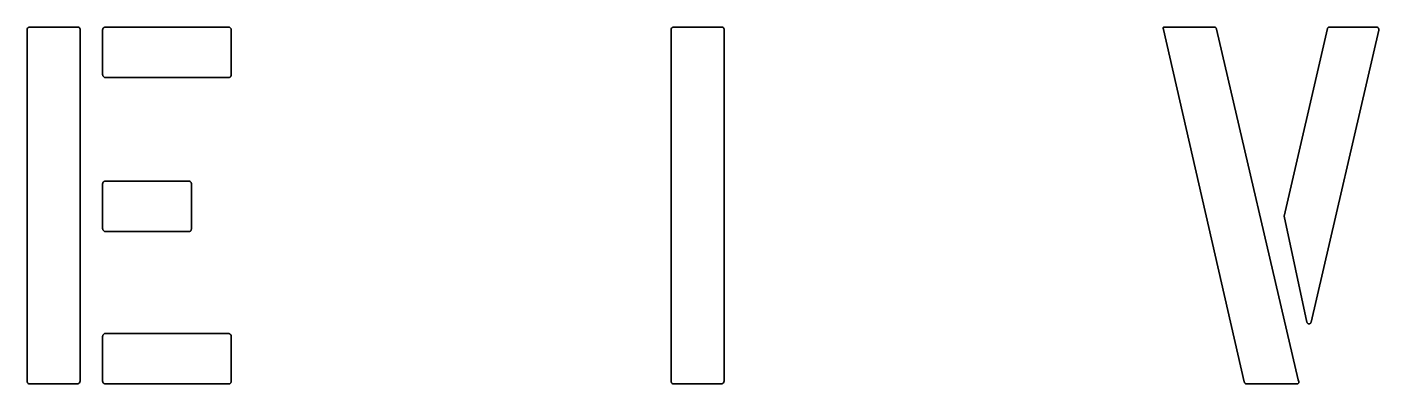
# Model space of a CAD drawing. Extents: x 10 to 410, y -69 to 348.
# Drawn here: x 108.8 to 184.4, y 226 to 246 of the extents above; entities that cross this region are included whole.
import ezdxf

# ---------------------------------------------------------------- set-up
doc = ezdxf.new("R2010")
doc.units = 0

msp = doc.modelspace()

# ---------------------------------------------------------------- linework, layer by layer
at = {"color": 7, "lineweight": 35, "ltscale": 0.000652}
for p, q in [((108.792862, 245.949997), (108.811722, 245.968002)), ((113.021431, 245.949997), (113.040291, 245.968002)), ((144.842865, 245.949997), (144.86171, 245.968002)), ((120.128571, 245.957153), (120.146576, 245.938293)), ((184.380005, 245.957153), (184.397995, 245.938293)), ((113.040291, 243.20343), (113.021431, 243.221436)), ((113.021431, 237.321426), (113.040291, 237.339432)), ((113.040291, 234.57486), (113.021431, 234.592865)), ((113.021431, 228.778564), (113.040291, 228.79657)), ((120.128571, 228.785706), (120.146576, 228.766861)), ((108.800003, 226.042847), (108.781998, 226.061707)), ((113.040291, 226.031998), (113.021431, 226.050003)), ((144.850006, 226.042847), (144.832001, 226.061707))]:
    msp.add_line(p, q, dxfattribs=at)
at = {"color": 7, "lineweight": 35, "ltscale": 0.000658}
for p, q in [((108.811722, 245.968002), (108.834, 245.981995)), ((113.040291, 245.968002), (113.062576, 245.981995)), ((144.86171, 245.968002), (144.884003, 245.981995)), ((120.146576, 245.938293), (120.160576, 245.916)), ((184.397995, 245.938293), (184.412003, 245.916)), ((113.062576, 243.189423), (113.040291, 243.20343)), ((113.040291, 237.339432), (113.062576, 237.353424)), ((117.917999, 237.309723), (117.932007, 237.28743)), ((113.062576, 234.560852), (113.040291, 234.57486)), ((113.040291, 228.79657), (113.062576, 228.810577)), ((120.146576, 228.766861), (120.160576, 228.744568)), ((108.781998, 226.061707), (108.768005, 226.084)), ((113.062576, 226.018005), (113.040291, 226.031998)), ((144.832001, 226.061707), (144.817993, 226.084))]:
    msp.add_line(p, q, dxfattribs=at)
at = {"color": 7, "lineweight": 35, "ltscale": 0.00069}
for p, q in [((108.834, 245.981995), (108.859711, 245.992004)), ((113.062576, 245.981995), (113.088287, 245.992004)), ((144.884003, 245.981995), (144.909714, 245.992004)), ((120.160576, 245.916), (120.170578, 245.890289)), ((184.412003, 245.916), (184.421997, 245.890289)), ((113.088287, 243.179428), (113.062576, 243.189423)), ((113.062576, 237.353424), (113.088287, 237.363434)), ((117.932007, 237.28743), (117.942001, 237.261719)), ((113.088287, 234.550858), (113.062576, 234.560852)), ((113.062576, 228.810577), (113.088287, 228.820572)), ((120.160576, 228.744568), (120.170578, 228.718857)), ((108.768005, 226.084), (108.758003, 226.109711)), ((113.088287, 226.007996), (113.062576, 226.018005)), ((144.817993, 226.084), (144.807999, 226.109711))]:
    msp.add_line(p, q, dxfattribs=at)
at = {"color": 7, "lineweight": 35, "ltscale": 0.000744}
for p, q in [((108.859711, 245.992004), (108.888855, 245.998001)), ((113.088287, 245.992004), (113.117432, 245.998001)), ((144.909714, 245.992004), (144.938858, 245.998001)), ((120.170578, 245.890289), (120.176575, 245.861145)), ((184.421997, 245.890289), (184.427994, 245.861145)), ((113.117432, 243.173431), (113.088287, 243.179428)), ((113.088287, 237.363434), (113.117432, 237.369431)), ((117.942001, 237.261719), (117.947998, 237.232574)), ((113.117432, 234.544861), (113.088287, 234.550858)), ((113.088287, 228.820572), (113.117432, 228.826569)), ((120.170578, 228.718857), (120.176575, 228.689713)), ((108.758003, 226.109711), (108.751999, 226.138855)), ((113.117432, 226.001999), (113.088287, 226.007996)), ((144.807999, 226.109711), (144.802002, 226.138855))]:
    msp.add_line(p, q, dxfattribs=at)
at = {"color": 7, "lineweight": 35, "ltscale": 0.000816}
for p, q in [((108.888855, 245.998001), (108.921432, 246)), ((113.117432, 245.998001), (113.150002, 246)), ((144.938858, 245.998001), (144.971436, 246)), ((120.176575, 245.861145), (120.178574, 245.828568)), ((184.427994, 245.861145), (184.430008, 245.828568)), ((113.150002, 243.171432), (113.117432, 243.173431)), ((113.117432, 237.369431), (113.150002, 237.371429)), ((117.947998, 237.232574), (117.950005, 237.199997)), ((113.150002, 234.542847), (113.117432, 234.544861)), ((113.117432, 228.826569), (113.150002, 228.828583)), ((120.176575, 228.689713), (120.178574, 228.657135)), ((108.751999, 226.138855), (108.75, 226.171417)), ((113.150002, 226), (113.117432, 226.001999)), ((144.802002, 226.138855), (144.800003, 226.171417))]:
    msp.add_line(p, q, dxfattribs=at)
at = {"color": 7, "lineweight": 35, "ltscale": 0.065714}
for p, q in [((108.921432, 246), (111.550003, 246)), ((144.971436, 246), (147.599991, 246))]:
    msp.add_line(p, q, dxfattribs=at)
at = {"color": 7, "lineweight": 35, "ltscale": 0.000815}
for p, q in [((111.550003, 246), (111.582573, 245.998566)), ((147.599991, 246), (147.632568, 245.998566)), ((120.178574, 243.342865), (120.177139, 243.310287)), ((117.950005, 234.714294), (117.948578, 234.681717)), ((120.178574, 226.171417), (120.177139, 226.138855))]:
    msp.add_line(p, q, dxfattribs=at)
at = {"color": 7, "lineweight": 35, "ltscale": 0.000736}
for p, q in [((111.582573, 245.998566), (111.611717, 245.994293)), ((147.632568, 245.998566), (147.661713, 245.994293)), ((120.177139, 243.310287), (120.172867, 243.281143)), ((117.948578, 234.681717), (117.94429, 234.652573)), ((120.177139, 226.138855), (120.172867, 226.109711))]:
    msp.add_line(p, q, dxfattribs=at)
at = {"color": 7, "lineweight": 35, "ltscale": 0.000667}
for p, q in [((111.611717, 245.994293), (111.637436, 245.987152)), ((147.661713, 245.994293), (147.687424, 245.987152)), ((120.172867, 243.281143), (120.165718, 243.255432)), ((117.94429, 234.652573), (117.937149, 234.626862)), ((120.172867, 226.109711), (120.165718, 226.084))]:
    msp.add_line(p, q, dxfattribs=at)
at = {"color": 7, "lineweight": 35, "ltscale": 0.000611}
for p, q in [((111.637436, 245.987152), (111.659714, 245.977142)), ((147.687424, 245.987152), (147.709717, 245.977142)), ((120.165718, 243.255432), (120.155716, 243.233154)), ((117.937149, 234.626862), (117.927139, 234.604568)), ((120.165718, 226.084), (120.155716, 226.061707))]:
    msp.add_line(p, q, dxfattribs=at)
at = {"color": 7, "lineweight": 35, "ltscale": 0.000571}
for p, q in [((111.659714, 245.977142), (111.678574, 245.964294)), ((120.155716, 243.233154), (120.14286, 243.214294)), ((120.155716, 226.061707), (120.14286, 226.042847)), ((179.925995, 226.03656), (179.909714, 226.020569))]:
    msp.add_line(p, q, dxfattribs=at)
at = {"color": 7, "lineweight": 35, "ltscale": 0.000551}
for p, q in [((111.678574, 245.964294), (111.694, 245.948578)), ((147.728561, 245.964294), (147.744003, 245.948578)), ((120.14286, 243.214294), (120.127144, 243.198853)), ((117.914291, 234.585724), (117.898575, 234.570282))]:
    msp.add_line(p, q, dxfattribs=at)
at = {"color": 7, "lineweight": 35, "ltscale": 0.170714}
for p, q in [((113.150002, 246), (119.978577, 246)), ((113.150002, 228.828583), (119.978577, 228.828583))]:
    msp.add_line(p, q, dxfattribs=at)
at = {"color": 7, "lineweight": 35, "ltscale": 0.000951}
for p, q in [((119.978577, 246), (120.016571, 245.998291)), ((184.229996, 246), (184.268005, 245.998291)), ((108.75, 245.800003), (108.751724, 245.837997)), ((112.978577, 245.800003), (112.980286, 245.837997)), ((144.800003, 245.800003), (144.801712, 245.837997)), ((112.980286, 243.333435), (112.978577, 243.371429)), ((112.978577, 237.171432), (112.980286, 237.209427)), ((117.75, 237.371429), (117.78801, 237.36972)), ((112.980286, 234.704865), (112.978577, 234.742859)), ((112.978577, 228.628571), (112.980286, 228.666565)), ((119.978577, 228.828583), (120.016571, 228.826859)), ((108.950005, 226), (108.912003, 226.001709)), ((111.559433, 226.001999), (111.521431, 226)), ((111.721436, 226.199997), (111.719437, 226.162003)), ((112.980286, 226.162003), (112.978577, 226.199997)), ((145, 226), (144.962006, 226.001709)), ((147.609421, 226.001999), (147.571426, 226)), ((147.771423, 226.199997), (147.769424, 226.162003))]:
    msp.add_line(p, q, dxfattribs=at)
at = {"color": 7, "lineweight": 35, "ltscale": 0.00086}
for p, q in [((120.016571, 245.998291), (120.050575, 245.993134)), ((184.268005, 245.998291), (184.302002, 245.993134)), ((108.751724, 245.837997), (108.756859, 245.872009)), ((112.980286, 245.837997), (112.985428, 245.872009)), ((144.801712, 245.837997), (144.806854, 245.872009)), ((112.985428, 243.299438), (112.980286, 243.333435)), ((112.980286, 237.209427), (112.985428, 237.243439)), ((117.78801, 237.36972), (117.822006, 237.364563)), ((112.985428, 234.670868), (112.980286, 234.704865)), ((112.980286, 228.666565), (112.985428, 228.700562)), ((120.016571, 228.826859), (120.050575, 228.821716)), ((108.912003, 226.001709), (108.878006, 226.006866)), ((112.985428, 226.127991), (112.980286, 226.162003)), ((144.962006, 226.001709), (144.927994, 226.006866))]:
    msp.add_line(p, q, dxfattribs=at)
at = {"color": 7, "lineweight": 35, "ltscale": 0.00078}
for p, q in [((120.050575, 245.993134), (120.080582, 245.984573)), ((184.302002, 245.993134), (184.332001, 245.984573)), ((108.756859, 245.872009), (108.765434, 245.902008)), ((112.985428, 245.872009), (112.994003, 245.902008)), ((144.806854, 245.872009), (144.81543, 245.902008)), ((112.994003, 243.269424), (112.985428, 243.299438)), ((112.985428, 237.243439), (112.994003, 237.273438)), ((117.822006, 237.364563), (117.852005, 237.356003)), ((112.994003, 234.640854), (112.985428, 234.670868)), ((112.985428, 228.700562), (112.994003, 228.73056)), ((120.050575, 228.821716), (120.080582, 228.813141)), ((108.878006, 226.006866), (108.848007, 226.015427)), ((112.994003, 226.097992), (112.985428, 226.127991)), ((144.927994, 226.006866), (144.89801, 226.015427))]:
    msp.add_line(p, q, dxfattribs=at)
at = {"color": 7, "lineweight": 35, "ltscale": 0.000716}
for p, q in [((120.080582, 245.984573), (120.106575, 245.972565)), ((184.332001, 245.984573), (184.358002, 245.972565)), ((108.765434, 245.902008), (108.777435, 245.928009)), ((112.994003, 245.902008), (113.005997, 245.928009)), ((144.81543, 245.902008), (144.827423, 245.928009)), ((112.994003, 237.273438), (113.005997, 237.299438)), ((117.852005, 237.356003), (117.878006, 237.343994)), ((113.005997, 234.614853), (112.994003, 234.640854)), ((112.994003, 228.73056), (113.005997, 228.756561)), ((120.080582, 228.813141), (120.106575, 228.801147)), ((108.848007, 226.015427), (108.822006, 226.027435)), ((113.005997, 226.071991), (112.994003, 226.097992)), ((144.89801, 226.015427), (144.872009, 226.027435))]:
    msp.add_line(p, q, dxfattribs=at)
at = {"color": 7, "lineweight": 35, "ltscale": 0.000671}
for p, q in [((120.106575, 245.972565), (120.128571, 245.957153)), ((108.777435, 245.928009), (108.792862, 245.949997))]:
    msp.add_line(p, q, dxfattribs=at)
at = {"color": 7, "lineweight": 35, "ltscale": 0.00057}
for p, q in [((147.709717, 245.977142), (147.728561, 245.964294)), ((117.927139, 234.604568), (117.914291, 234.585724))]:
    msp.add_line(p, q, dxfattribs=at)
at = {"color": 7, "lineweight": 35, "ltscale": 0.000395}
for p, q in [((172.350006, 245.948578), (172.351425, 245.964294)), ((172.385712, 245.998566), (172.401428, 246))]:
    msp.add_line(p, q, dxfattribs=at)
at = {"color": 7, "lineweight": 35, "ltscale": 0.000339}
msp.add_line((172.351425, 245.964294), (172.355713, 245.977142), dxfattribs=at)
at = {"color": 7, "lineweight": 35, "ltscale": 0.000307}
for p, q in [((172.355713, 245.977142), (172.362854, 245.987152)), ((172.362854, 245.987152), (172.372864, 245.994293))]:
    msp.add_line(p, q, dxfattribs=at)
at = {"color": 7, "lineweight": 35, "ltscale": 0.000338}
msp.add_line((172.372864, 245.994293), (172.385712, 245.998566), dxfattribs=at)
at = {"color": 7, "lineweight": 35, "ltscale": 0.071429}
msp.add_line((172.401428, 246), (175.258575, 246), dxfattribs=at)
at = {"color": 7, "lineweight": 35, "ltscale": 0.000217}
msp.add_line((175.258575, 246), (175.264572, 245.993713), dxfattribs=at)
at = {"color": 7, "lineweight": 35, "ltscale": 0.000248}
msp.add_line((175.264572, 245.993713), (175.271149, 245.986282), dxfattribs=at)
at = {"color": 7, "lineweight": 35, "ltscale": 0.000279}
msp.add_line((175.271149, 245.986282), (175.27829, 245.977722), dxfattribs=at)
at = {"color": 7, "lineweight": 35, "ltscale": 0.00031}
msp.add_line((175.27829, 245.977722), (175.285995, 245.968002), dxfattribs=at)
at = {"color": 7, "lineweight": 35, "ltscale": 0.000341}
msp.add_line((175.285995, 245.968002), (175.294281, 245.957153), dxfattribs=at)
at = {"color": 7, "lineweight": 35, "ltscale": 0.000365}
msp.add_line((181.576004, 245.958008), (181.585434, 245.969147), dxfattribs=at)
at = {"color": 7, "lineweight": 35, "ltscale": 0.000323}
msp.add_line((181.585434, 245.969147), (181.594284, 245.978577), dxfattribs=at)
at = {"color": 7, "lineweight": 35, "ltscale": 0.000283}
msp.add_line((181.594284, 245.978577), (181.60257, 245.986282), dxfattribs=at)
at = {"color": 7, "lineweight": 35, "ltscale": 0.000244}
msp.add_line((181.60257, 245.986282), (181.610291, 245.992279), dxfattribs=at)
at = {"color": 7, "lineweight": 35, "ltscale": 0.000208}
msp.add_line((181.610291, 245.992279), (181.617432, 245.996582), dxfattribs=at)
at = {"color": 7, "lineweight": 35, "ltscale": 0.000176}
msp.add_line((181.617432, 245.996582), (181.624008, 245.999146), dxfattribs=at)
at = {"color": 7, "lineweight": 35, "ltscale": 0.000151}
msp.add_line((181.624008, 245.999146), (181.630005, 246), dxfattribs=at)
at = {"color": 7, "lineweight": 35, "ltscale": 0.065}
msp.add_line((181.630005, 246), (184.229996, 246), dxfattribs=at)
at = {"color": 7, "lineweight": 35, "ltscale": 0.000672}
for p, q in [((184.358002, 245.972565), (184.380005, 245.957153)), ((113.005997, 245.928009), (113.021431, 245.949997)), ((144.827423, 245.928009), (144.842865, 245.949997)), ((113.021431, 243.221436), (113.005997, 243.243439)), ((113.005997, 237.299438), (113.021431, 237.321426)), ((117.878006, 237.343994), (117.900002, 237.328568)), ((113.021431, 234.592865), (113.005997, 234.614853)), ((113.005997, 228.756561), (113.021431, 228.778564)), ((120.106575, 228.801147), (120.128571, 228.785706)), ((108.822006, 226.027435), (108.800003, 226.042847)), ((113.021431, 226.050003), (113.005997, 226.071991)), ((144.872009, 226.027435), (144.850006, 226.042847))]:
    msp.add_line(p, q, dxfattribs=at)
at = {"color": 7, "lineweight": 35, "ltscale": 0.490715}
for p, q in [((108.75, 226.171417), (108.75, 245.800003)), ((144.800003, 226.171417), (144.800003, 245.800003))]:
    msp.add_line(p, q, dxfattribs=at)
at = {"color": 7, "lineweight": 35, "ltscale": 0.000553}
for p, q in [((111.694, 245.948578), (111.706001, 245.929993)), ((147.744003, 245.948578), (147.755997, 245.929993)), ((120.127144, 243.198853), (120.108574, 243.186859)), ((117.898575, 234.570282), (117.880005, 234.558289)), ((120.127144, 226.027435), (120.108574, 226.015427))]:
    msp.add_line(p, q, dxfattribs=at)
at = {"color": 7, "lineweight": 35, "ltscale": 0.000577}
for p, q in [((111.706001, 245.929993), (111.714569, 245.908569)), ((147.755997, 245.929993), (147.764572, 245.908569)), ((120.108574, 243.186859), (120.087143, 243.178284)), ((117.880005, 234.558289), (117.858574, 234.549713)), ((120.108574, 226.015427), (120.087143, 226.006866))]:
    msp.add_line(p, q, dxfattribs=at)
at = {"color": 7, "lineweight": 35, "ltscale": 0.000621}
for p, q in [((111.714569, 245.908569), (111.719711, 245.884277)), ((147.764572, 245.908569), (147.769714, 245.884277)), ((120.087143, 243.178284), (120.062859, 243.173141)), ((117.858574, 234.549713), (117.83429, 234.544571)), ((120.087143, 226.006866), (120.062859, 226.001709))]:
    msp.add_line(p, q, dxfattribs=at)
at = {"color": 7, "lineweight": 35, "ltscale": 0.00068}
for p, q in [((111.719711, 245.884277), (111.721436, 245.857147)), ((147.769714, 245.884277), (147.771423, 245.857147)), ((120.062859, 243.173141), (120.035721, 243.171432)), ((117.83429, 234.544571), (117.807144, 234.542847)), ((120.062859, 226.001709), (120.035721, 226))]:
    msp.add_line(p, q, dxfattribs=at)
at = {"color": 7, "lineweight": 35, "ltscale": 0.491429}
for p, q in [((111.721436, 245.857147), (111.721436, 226.199997)), ((147.771423, 245.857147), (147.771423, 226.199997))]:
    msp.add_line(p, q, dxfattribs=at)
at = {"color": 7, "lineweight": 35, "ltscale": 0.060714}
for p, q in [((112.978577, 243.371429), (112.978577, 245.800003)), ((112.978577, 234.742859), (112.978577, 237.171432)), ((112.978577, 226.199997), (112.978577, 228.628571))]:
    msp.add_line(p, q, dxfattribs=at)
at = {"color": 7, "lineweight": 35, "ltscale": 0.062143}
for p, q in [((120.178574, 245.828568), (120.178574, 243.342865)), ((117.950005, 237.199997), (117.950005, 234.714294)), ((120.178574, 228.657135), (120.178574, 226.171417))]:
    msp.add_line(p, q, dxfattribs=at)
at = {"color": 7, "lineweight": 35, "ltscale": 0.000466}
msp.add_line((172.351425, 245.929993), (172.350006, 245.948578), dxfattribs=at)
at = {"color": 7, "lineweight": 35, "ltscale": 0.000546}
msp.add_line((172.355713, 245.908569), (172.351425, 245.929993), dxfattribs=at)
at = {"color": 7, "lineweight": 35, "ltscale": 0.000633}
msp.add_line((172.362854, 245.884277), (172.355713, 245.908569), dxfattribs=at)
at = {"color": 7, "lineweight": 35, "ltscale": 0.000723}
msp.add_line((172.372864, 245.857147), (172.362854, 245.884277), dxfattribs=at)
at = {"color": 7, "lineweight": 35}
for p, q in [((176.887146, 226.114288), (172.372864, 245.857147)), ((175.344284, 245.885712), (179.91571, 226.228577))]:
    msp.add_line(p, q, dxfattribs=at)
at = {"color": 7, "lineweight": 35, "ltscale": 0.000373}
for p, q in [((175.294281, 245.957153), (175.303146, 245.945145)), ((180.483719, 229.374847), (180.469421, 229.37915)), ((180.561996, 229.37915), (180.547714, 229.374847))]:
    msp.add_line(p, q, dxfattribs=at)
at = {"color": 7, "lineweight": 35, "ltscale": 0.000404}
msp.add_line((175.303146, 245.945145), (175.312576, 245.932007), dxfattribs=at)
at = {"color": 7, "lineweight": 35, "ltscale": 0.000436}
msp.add_line((175.312576, 245.932007), (175.322571, 245.917725), dxfattribs=at)
at = {"color": 7, "lineweight": 35, "ltscale": 0.000468}
msp.add_line((175.322571, 245.917725), (175.333145, 245.902283), dxfattribs=at)
at = {"color": 7, "lineweight": 35, "ltscale": 0.000499}
msp.add_line((175.333145, 245.902283), (175.344284, 245.885712), dxfattribs=at)
at = {"color": 7, "lineweight": 35, "ltscale": 0.269778}
msp.add_line((179.115707, 235.399994), (181.544281, 245.914276), dxfattribs=at)
at = {"color": 7, "lineweight": 35, "ltscale": 0.420166}
msp.add_line((184.430008, 245.828568), (180.630005, 229.457153), dxfattribs=at)
at = {"color": 7, "lineweight": 35, "ltscale": 0.000494}
msp.add_line((181.544281, 245.914276), (181.555435, 245.930573), dxfattribs=at)
at = {"color": 7, "lineweight": 35, "ltscale": 0.00045}
msp.add_line((181.555435, 245.930573), (181.56601, 245.945145), dxfattribs=at)
at = {"color": 7, "lineweight": 35, "ltscale": 0.000407}
msp.add_line((181.56601, 245.945145), (181.576004, 245.958008), dxfattribs=at)
at = {"color": 7, "lineweight": 35, "ltscale": 0.000715}
msp.add_line((113.005997, 243.243439), (112.994003, 243.269424), dxfattribs=at)
at = {"color": 7, "lineweight": 35, "ltscale": 0.172143}
for p, q in [((120.035721, 243.171432), (113.150002, 243.171432)), ((120.035721, 226), (113.150002, 226))]:
    msp.add_line(p, q, dxfattribs=at)
at = {"color": 7, "lineweight": 35, "ltscale": 0.115}
msp.add_line((113.150002, 237.371429), (117.75, 237.371429), dxfattribs=at)
at = {"color": 7, "lineweight": 35, "ltscale": 0.000651}
msp.add_line((117.900002, 237.328568), (117.917999, 237.309723), dxfattribs=at)
at = {"color": 7, "lineweight": 35, "ltscale": 0.152008}
msp.add_line((180.401428, 229.457153), (179.115707, 235.399994), dxfattribs=at)
at = {"color": 7, "lineweight": 35, "ltscale": 0.116429}
msp.add_line((117.807144, 234.542847), (113.150002, 234.542847), dxfattribs=at)
at = {"color": 7, "lineweight": 35, "ltscale": 0.000437}
for p, q in [((180.407715, 229.440857), (180.401428, 229.457153)), ((180.630005, 229.457153), (180.623718, 229.440857))]:
    msp.add_line(p, q, dxfattribs=at)
at = {"color": 7, "lineweight": 35, "ltscale": 0.000409}
for p, q in [((180.415146, 229.426285), (180.407715, 229.440857)), ((180.623718, 229.440857), (180.616287, 229.426285))]:
    msp.add_line(p, q, dxfattribs=at)
at = {"color": 7, "lineweight": 35, "ltscale": 0.000386}
for p, q in [((180.423721, 229.413422), (180.415146, 229.426285)), ((180.616287, 229.426285), (180.607712, 229.413422))]:
    msp.add_line(p, q, dxfattribs=at)
at = {"color": 7, "lineweight": 35, "ltscale": 0.000369}
msp.add_line((180.433426, 229.402283), (180.423721, 229.413422), dxfattribs=at)
at = {"color": 7, "lineweight": 35, "ltscale": 0.00036}
msp.add_line((180.44429, 229.392853), (180.433426, 229.402283), dxfattribs=at)
at = {"color": 7, "lineweight": 35, "ltscale": 0.000357}
for p, q in [((180.456284, 229.385132), (180.44429, 229.392853)), ((180.587143, 229.392853), (180.57515, 229.385132))]:
    msp.add_line(p, q, dxfattribs=at)
at = {"color": 7, "lineweight": 35, "ltscale": 0.000361}
for p, q in [((180.469421, 229.37915), (180.456284, 229.385132)), ((180.57515, 229.385132), (180.561996, 229.37915))]:
    msp.add_line(p, q, dxfattribs=at)
at = {"color": 7, "lineweight": 35, "ltscale": 0.000391}
for p, q in [((180.499146, 229.372284), (180.483719, 229.374847)), ((180.547714, 229.374847), (180.532288, 229.372284))]:
    msp.add_line(p, q, dxfattribs=at)
at = {"color": 7, "lineweight": 35, "ltscale": 0.000415}
for p, q in [((180.515717, 229.371429), (180.499146, 229.372284)), ((180.532288, 229.372284), (180.515717, 229.371429))]:
    msp.add_line(p, q, dxfattribs=at)
at = {"color": 7, "lineweight": 35, "ltscale": 0.000359}
msp.add_line((180.597992, 229.402283), (180.587143, 229.392853), dxfattribs=at)
at = {"color": 7, "lineweight": 35, "ltscale": 0.00037}
msp.add_line((180.607712, 229.413422), (180.597992, 229.402283), dxfattribs=at)
at = {"color": 7, "lineweight": 35, "ltscale": 0.064286}
for p, q in [((111.521431, 226), (108.950005, 226)), ((147.571426, 226), (145, 226))]:
    msp.add_line(p, q, dxfattribs=at)
at = {"color": 7, "lineweight": 35, "ltscale": 0.000863}
for p, q in [((111.59343, 226.007996), (111.559433, 226.001999)), ((111.719437, 226.162003), (111.713432, 226.127991)), ((147.643433, 226.007996), (147.609421, 226.001999)), ((147.769424, 226.162003), (147.763428, 226.127991))]:
    msp.add_line(p, q, dxfattribs=at)
at = {"color": 7, "lineweight": 35, "ltscale": 0.000791}
for p, q in [((111.623428, 226.018005), (111.59343, 226.007996)), ((111.713432, 226.127991), (111.70343, 226.097992)), ((147.673431, 226.018005), (147.643433, 226.007996))]:
    msp.add_line(p, q, dxfattribs=at)
at = {"color": 7, "lineweight": 35, "ltscale": 0.000738}
for p, q in [((111.649429, 226.031998), (111.623428, 226.018005)), ((111.70343, 226.097992), (111.68943, 226.071991)), ((147.699432, 226.031998), (147.673431, 226.018005)), ((147.753433, 226.097992), (147.739426, 226.071991))]:
    msp.add_line(p, q, dxfattribs=at)
at = {"color": 7, "lineweight": 35, "ltscale": 0.000711}
msp.add_line((111.671432, 226.050003), (111.649429, 226.031998), dxfattribs=at)
at = {"color": 7, "lineweight": 35, "ltscale": 0.00071}
for p, q in [((111.68943, 226.071991), (111.671432, 226.050003)), ((147.72142, 226.050003), (147.699432, 226.031998)), ((147.739426, 226.071991), (147.72142, 226.050003))]:
    msp.add_line(p, q, dxfattribs=at)
at = {"color": 7, "lineweight": 35, "ltscale": 0.00055}
msp.add_line((120.14286, 226.042847), (120.127144, 226.027435), dxfattribs=at)
at = {"color": 7, "lineweight": 35, "ltscale": 0.00079}
msp.add_line((147.763428, 226.127991), (147.753433, 226.097992), dxfattribs=at)
at = {"color": 7, "lineweight": 35, "ltscale": 0.000613}
msp.add_line((176.89856, 226.092575), (176.887146, 226.114288), dxfattribs=at)
at = {"color": 7, "lineweight": 35, "ltscale": 0.000564}
msp.add_line((176.910004, 226.073151), (176.89856, 226.092575), dxfattribs=at)
at = {"color": 7, "lineweight": 35, "ltscale": 0.000515}
msp.add_line((176.921432, 226.056), (176.910004, 226.073151), dxfattribs=at)
at = {"color": 7, "lineweight": 35, "ltscale": 0.000469}
msp.add_line((176.932861, 226.041138), (176.921432, 226.056), dxfattribs=at)
at = {"color": 7, "lineweight": 35, "ltscale": 0.000425}
msp.add_line((176.944275, 226.028564), (176.932861, 226.041138), dxfattribs=at)
at = {"color": 7, "lineweight": 35, "ltscale": 0.000385}
msp.add_line((176.955719, 226.01828), (176.944275, 226.028564), dxfattribs=at)
at = {"color": 7, "lineweight": 35, "ltscale": 0.000349}
msp.add_line((176.967148, 226.010284), (176.955719, 226.01828), dxfattribs=at)
at = {"color": 7, "lineweight": 35, "ltscale": 0.000319}
msp.add_line((176.978577, 226.004578), (176.967148, 226.010284), dxfattribs=at)
at = {"color": 7, "lineweight": 35, "ltscale": 0.000298}
msp.add_line((176.990005, 226.001144), (176.978577, 226.004578), dxfattribs=at)
at = {"color": 7, "lineweight": 35, "ltscale": 0.000287}
msp.add_line((177.001434, 226), (176.990005, 226.001144), dxfattribs=at)
at = {"color": 7, "lineweight": 35, "ltscale": 0.070714}
msp.add_line((179.830002, 226), (177.001434, 226), dxfattribs=at)
at = {"color": 7, "lineweight": 35, "ltscale": 0.000795}
msp.add_line((179.86171, 226.002289), (179.830002, 226), dxfattribs=at)
at = {"color": 7, "lineweight": 35, "ltscale": 0.000686}
msp.add_line((179.88829, 226.00914), (179.86171, 226.002289), dxfattribs=at)
at = {"color": 7, "lineweight": 35, "ltscale": 0.000607}
msp.add_line((179.909714, 226.020569), (179.88829, 226.00914), dxfattribs=at)
at = {"color": 7, "lineweight": 35, "ltscale": 0.001145}
msp.add_line((179.91571, 226.228577), (179.930283, 226.18515), dxfattribs=at)
at = {"color": 7, "lineweight": 35, "ltscale": 0.000585}
msp.add_line((179.937149, 226.057144), (179.925995, 226.03656), dxfattribs=at)
at = {"color": 7, "lineweight": 35, "ltscale": 0.001}
msp.add_line((179.930283, 226.18515), (179.939713, 226.146286), dxfattribs=at)
at = {"color": 7, "lineweight": 35, "ltscale": 0.000646}
msp.add_line((179.943146, 226.082275), (179.937149, 226.057144), dxfattribs=at)
at = {"color": 7, "lineweight": 35, "ltscale": 0.000864}
msp.add_line((179.939713, 226.146286), (179.944, 226.112), dxfattribs=at)
at = {"color": 7, "lineweight": 35, "ltscale": 0.000743}
msp.add_line((179.944, 226.112), (179.943146, 226.082275), dxfattribs=at)

doc.saveas('drawing.dxf')
